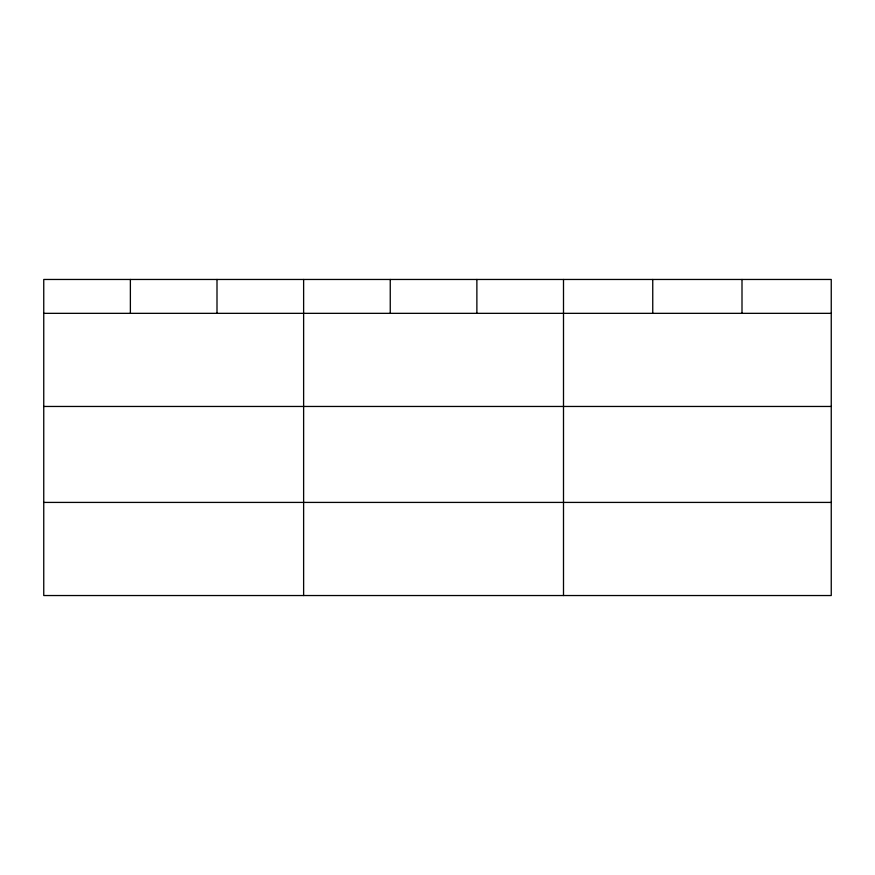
<?xml version="1.0" encoding="UTF-8"?>
<svg xmlns="http://www.w3.org/2000/svg" width="875" height="875" viewBox="0 0 875 875"><rect width="100%" height="100%" fill="white"/><g stroke="black" fill="none" stroke-linecap="round" stroke-linejoin="round"><path stroke-width="1.31" d="M831.25 406.459L831.25 279.464L43.75 279.464L43.75 595.536L831.25 595.536L831.25 406.459L43.75 406.459M43.75 313.338L831.25 313.338M43.75 502.414L831.25 502.414M742 279.464L742 313.338M652.75 279.464L652.75 313.338M563.5 279.464L563.5 595.536M476.875 279.464L476.875 313.338M390.25 279.464L390.25 313.338M303.625 279.464L303.625 595.536M217 279.464L217 313.338M130.375 279.464L130.375 313.338"/></g></svg>
